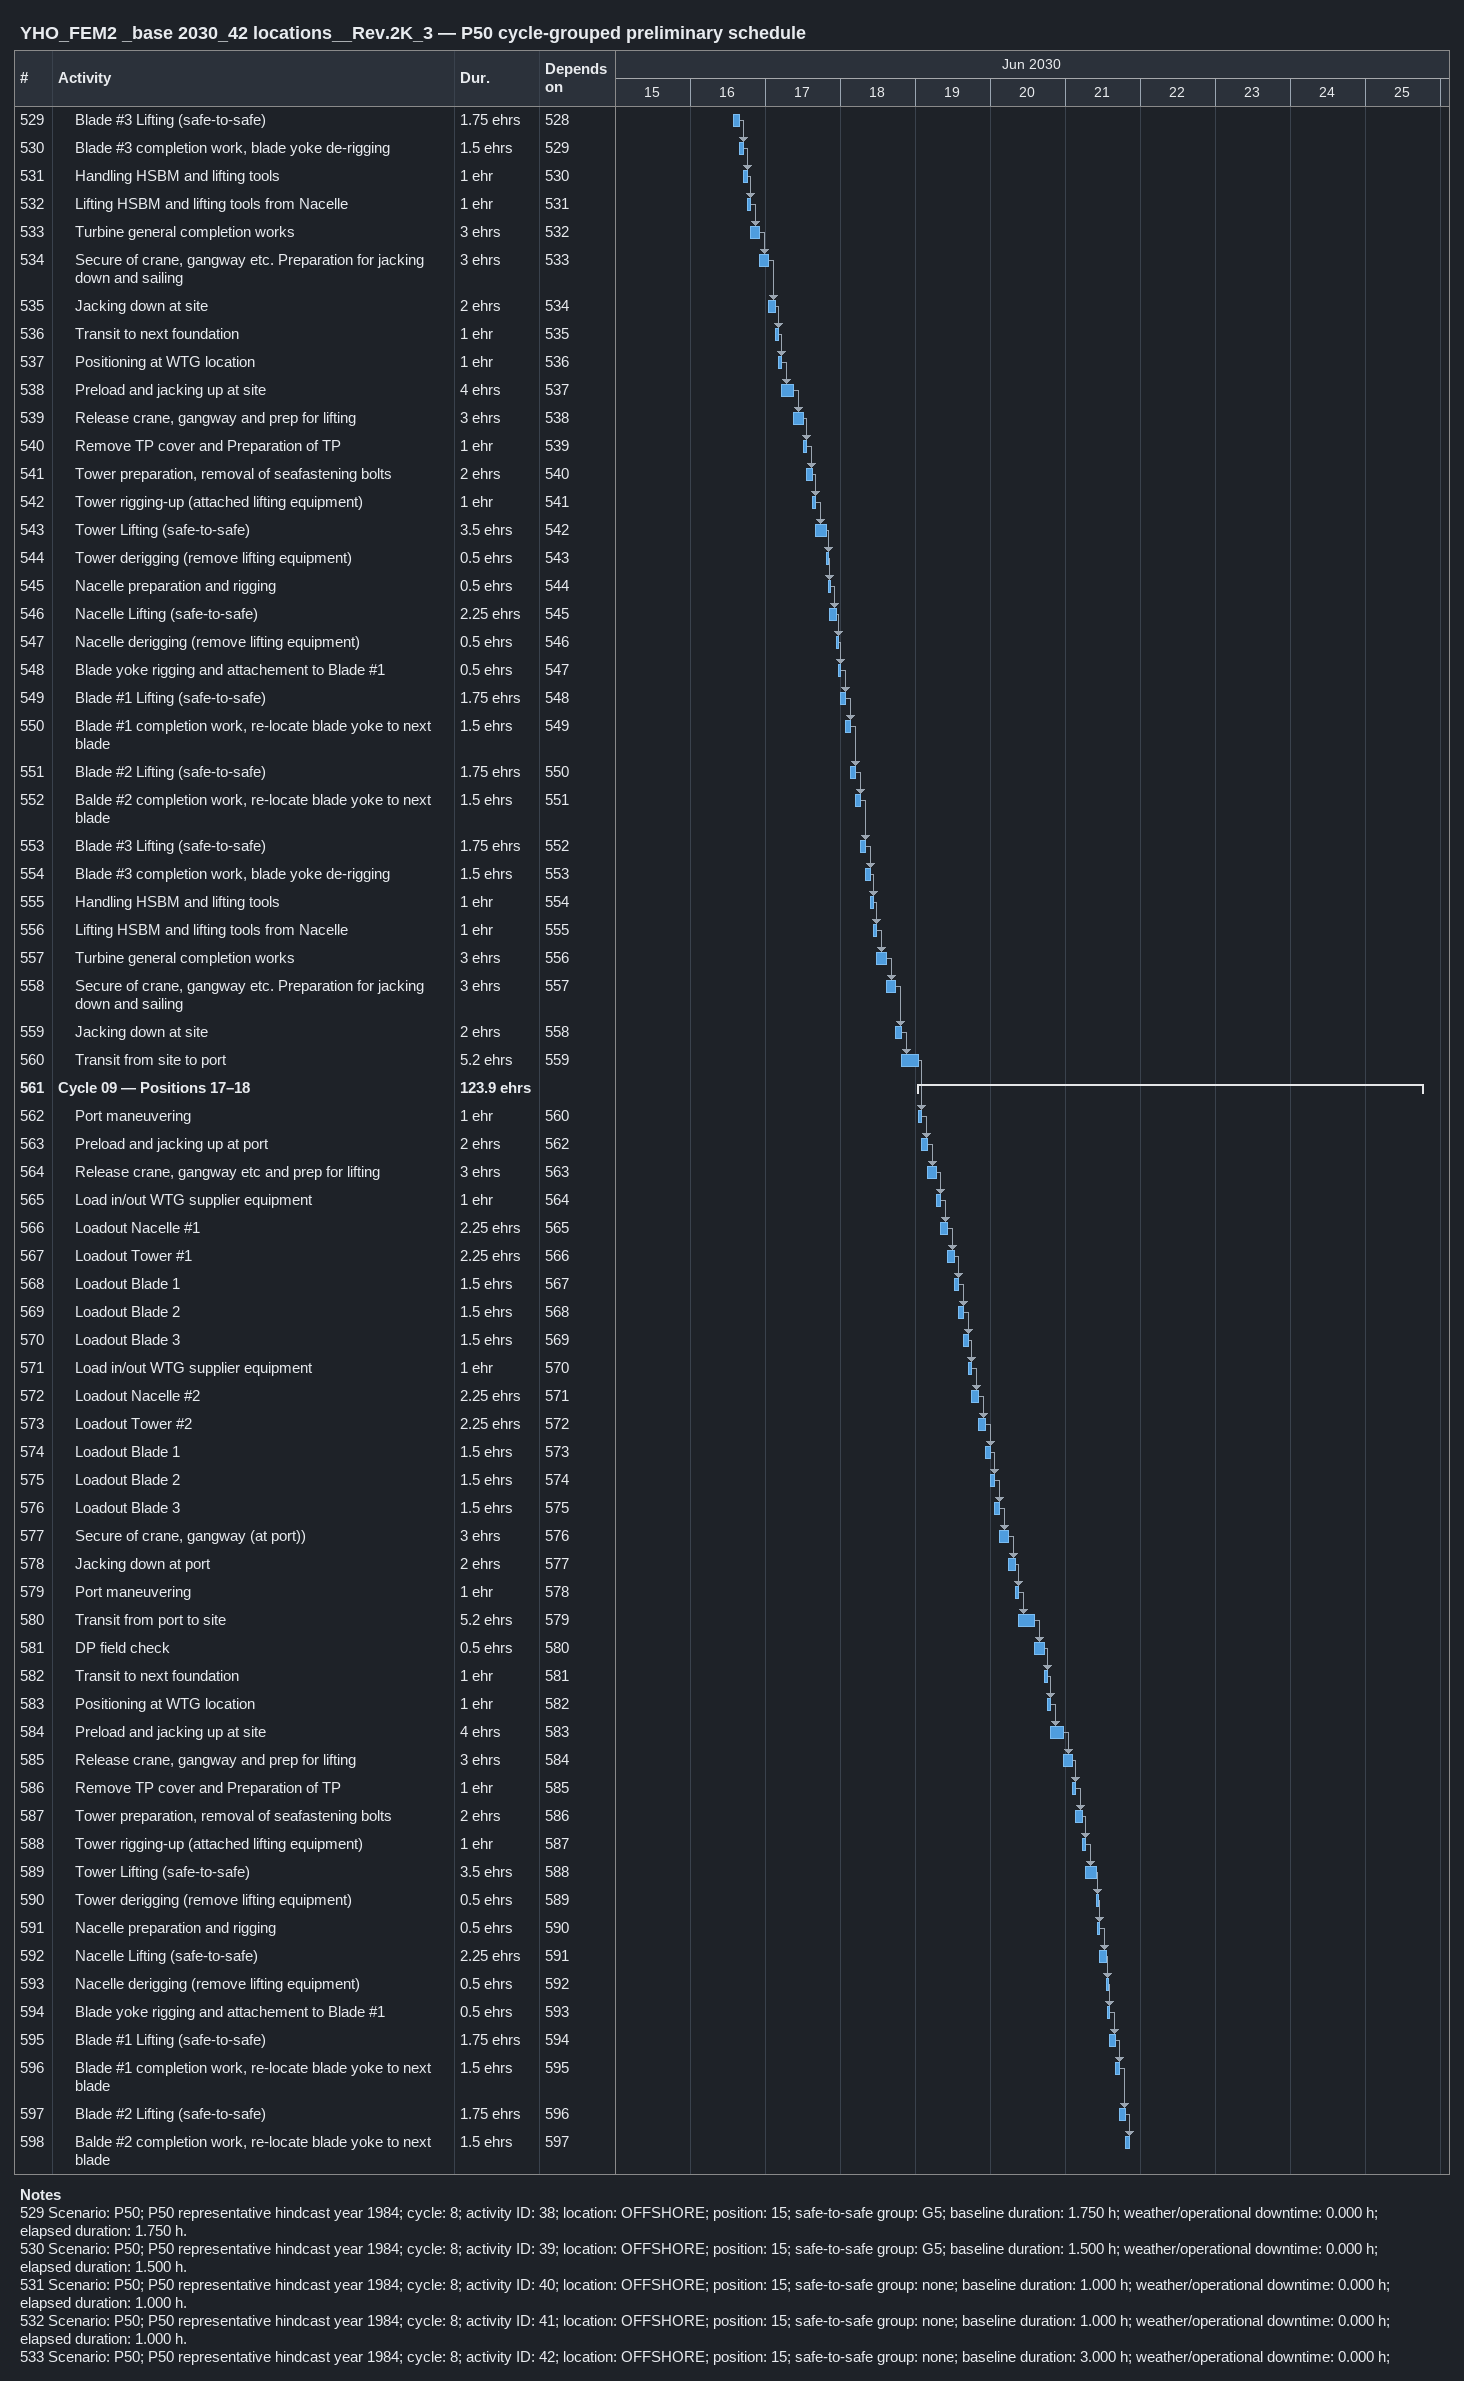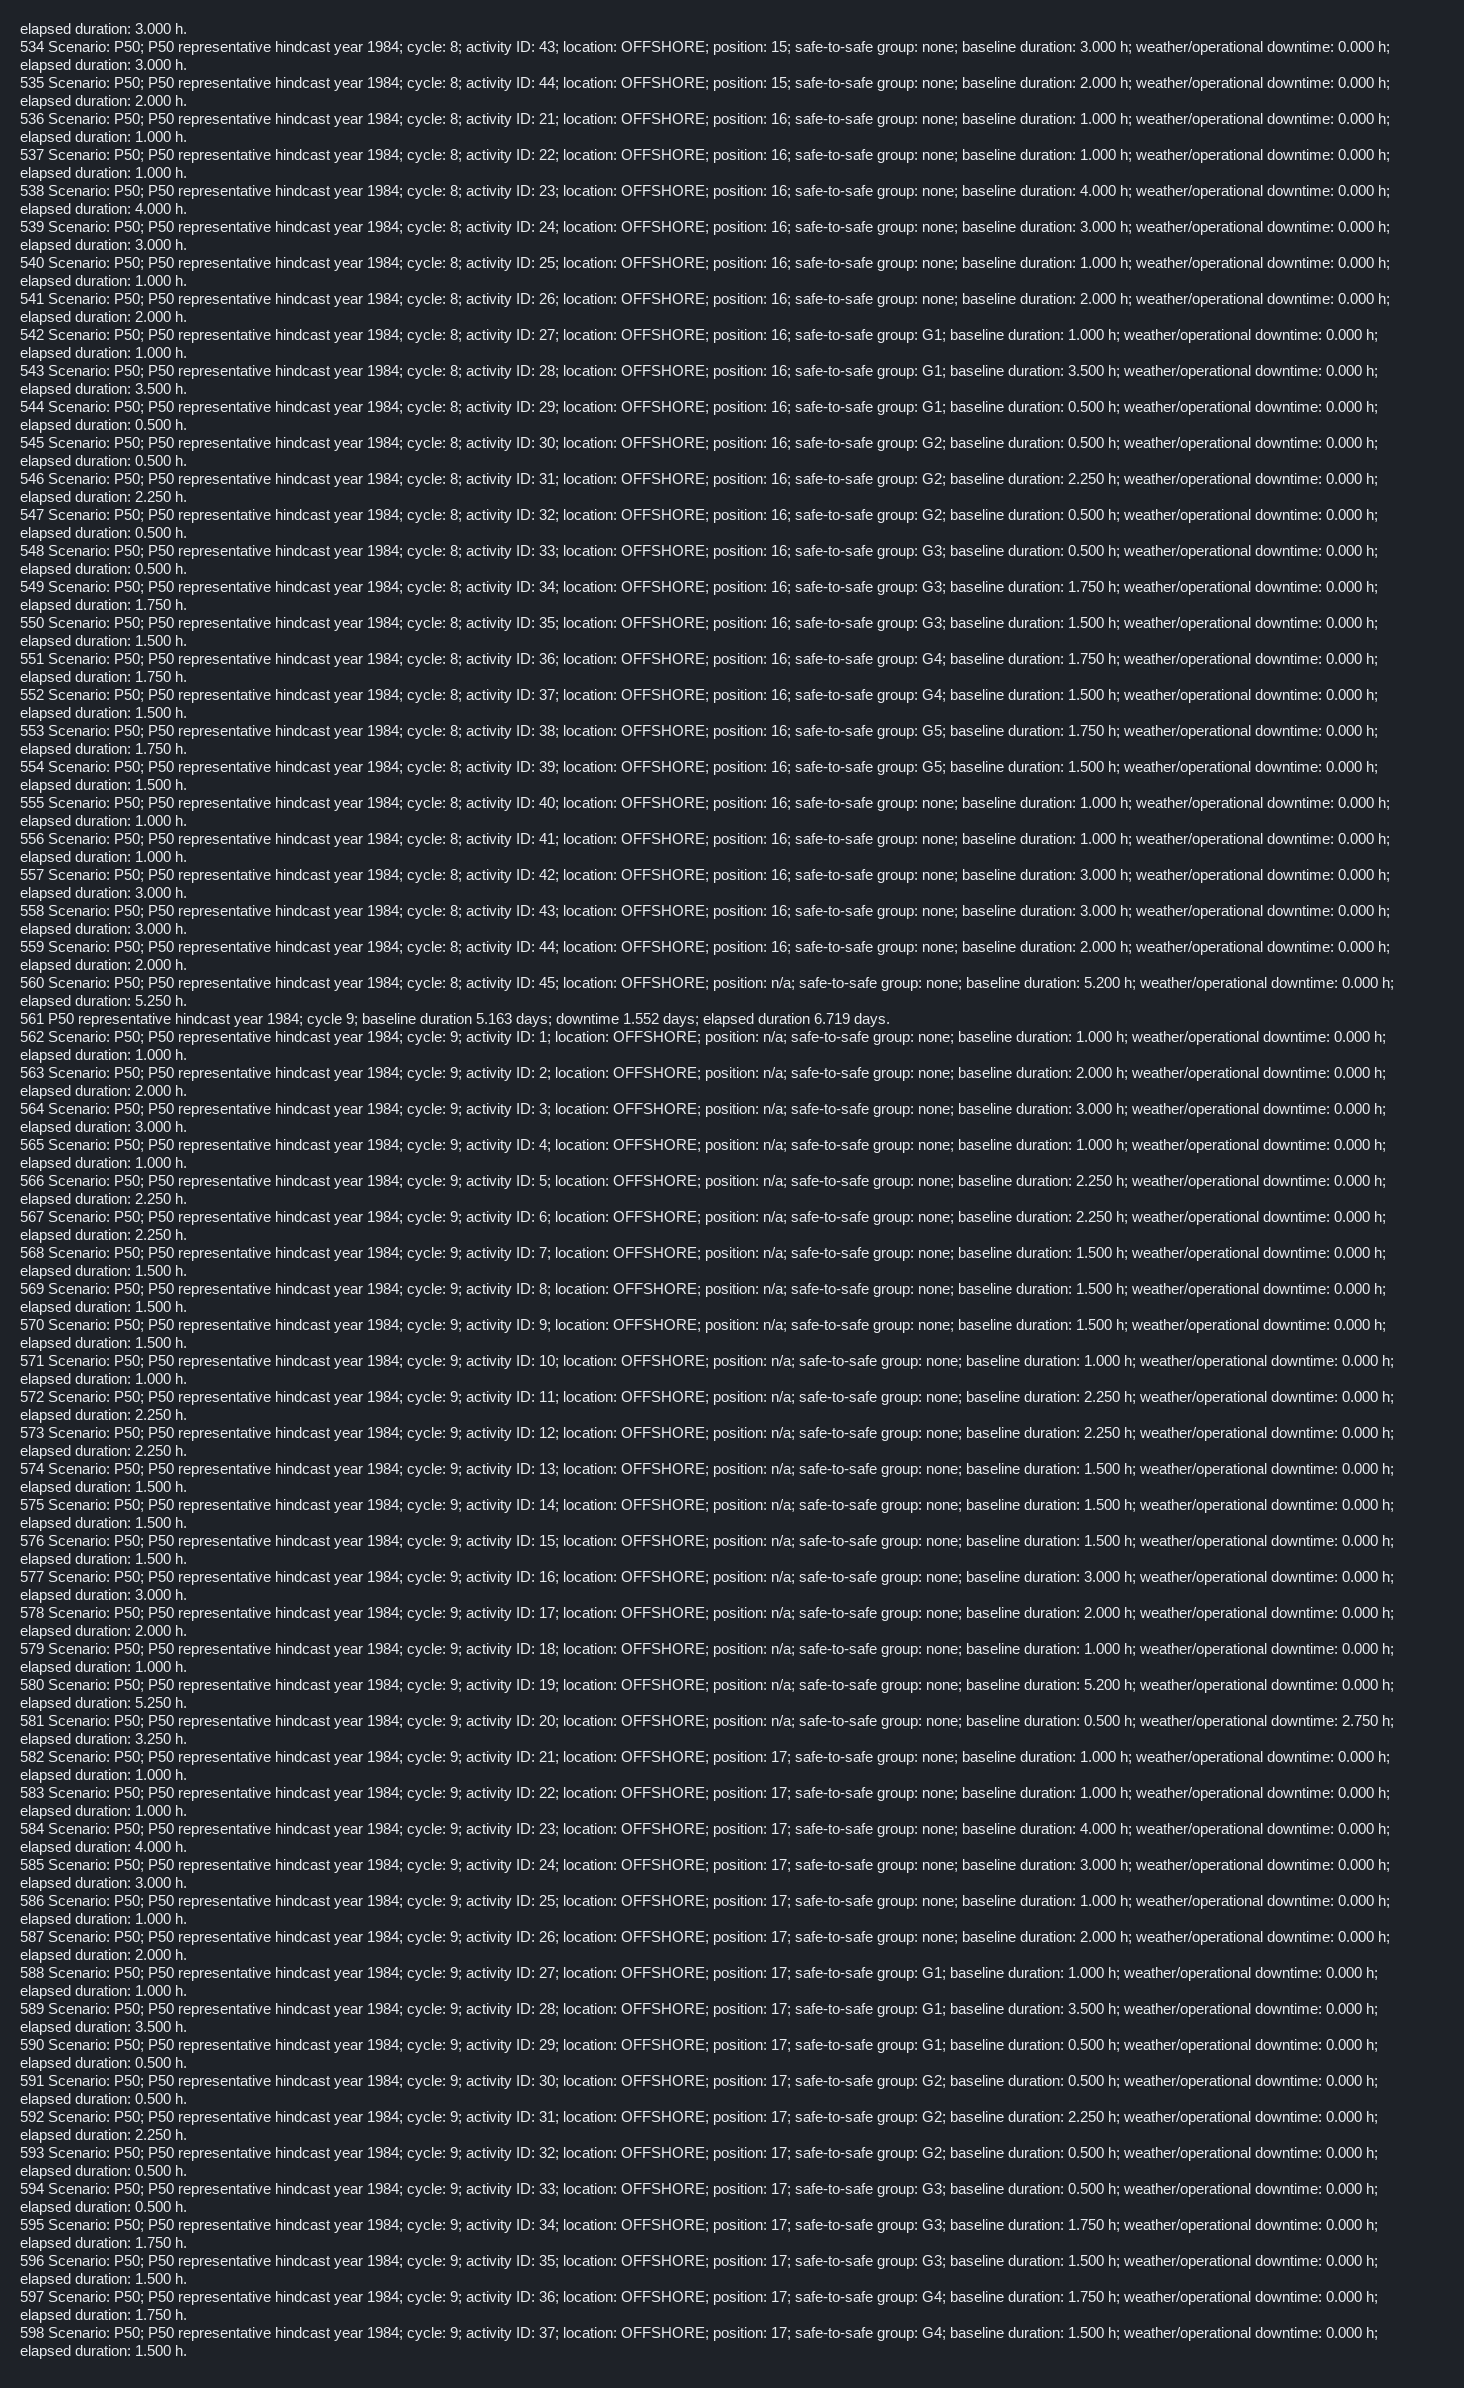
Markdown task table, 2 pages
YHO_FEM2 _base 2030_42 locations__Rev.2K_3 — P50 cycle-grouped preliminary schedule

| ID | Level | Task | Duration | Start | Finish | Predecessors |
|---|---|---|---|---|---|---|
| 529 | 2 | Blade #3 Lifting (safe-to-safe) | 1.75eh | 2030-06-16 | 2030-06-16 | 528 |
| 530 | 2 | Blade #3 completion work, blade yoke de-rigging | 1.5eh | 2030-06-16 | 2030-06-16 | 529 |
| 531 | 2 | Handling HSBM and lifting tools | 1eh | 2030-06-16 | 2030-06-16 | 530 |
| 532 | 2 | Lifting HSBM and lifting tools from Nacelle | 1eh | 2030-06-16 | 2030-06-16 | 531 |
| 533 | 2 | Turbine general completion works | 3eh | 2030-06-16 | 2030-06-16 | 532 |
| 534 | 2 | Secure of crane, gangway etc. Preparation for jacking down and sailing | 3eh | 2030-06-16 | 2030-06-17 | 533 |
| 535 | 2 | Jacking down at site | 2eh | 2030-06-17 | 2030-06-17 | 534 |
| 536 | 2 | Transit to next foundation | 1eh | 2030-06-17 | 2030-06-17 | 535 |
| 537 | 2 | Positioning at WTG location | 1eh | 2030-06-17 | 2030-06-17 | 536 |
| 538 | 2 | Preload and jacking up at site | 4eh | 2030-06-17 | 2030-06-17 | 537 |
| 539 | 2 | Release crane, gangway and prep for lifting | 3eh | 2030-06-17 | 2030-06-17 | 538 |
| 540 | 2 | Remove TP cover and Preparation of TP | 1eh | 2030-06-17 | 2030-06-17 | 539 |
| 541 | 2 | Tower preparation, removal of seafastening bolts | 2eh | 2030-06-17 | 2030-06-17 | 540 |
| 542 | 2 | Tower rigging-up (attached lifting equipment) | 1eh | 2030-06-17 | 2030-06-17 | 541 |
| 543 | 2 | Tower Lifting (safe-to-safe) | 3.5eh | 2030-06-17 | 2030-06-17 | 542 |
| 544 | 2 | Tower derigging (remove lifting equipment) | 0.5eh | 2030-06-17 | 2030-06-17 | 543 |
| 545 | 2 | Nacelle preparation and rigging | 0.5eh | 2030-06-17 | 2030-06-17 | 544 |
| 546 | 2 | Nacelle Lifting (safe-to-safe) | 2.25eh | 2030-06-17 | 2030-06-17 | 545 |
| 547 | 2 | Nacelle derigging (remove lifting equipment) | 0.5eh | 2030-06-17 | 2030-06-17 | 546 |
| 548 | 2 | Blade yoke rigging and attachement to Blade #1 | 0.5eh | 2030-06-17 | 2030-06-18 | 547 |
| 549 | 2 | Blade #1 Lifting (safe-to-safe) | 1.75eh | 2030-06-18 | 2030-06-18 | 548 |
| 550 | 2 | Blade #1 completion work, re-locate blade yoke to next blade | 1.5eh | 2030-06-18 | 2030-06-18 | 549 |
| 551 | 2 | Blade #2 Lifting (safe-to-safe) | 1.75eh | 2030-06-18 | 2030-06-18 | 550 |
| 552 | 2 | Balde #2 completion work, re-locate blade yoke to next blade | 1.5eh | 2030-06-18 | 2030-06-18 | 551 |
| 553 | 2 | Blade #3 Lifting (safe-to-safe) | 1.75eh | 2030-06-18 | 2030-06-18 | 552 |
| 554 | 2 | Blade #3 completion work, blade yoke de-rigging | 1.5eh | 2030-06-18 | 2030-06-18 | 553 |
| 555 | 2 | Handling HSBM and lifting tools | 1eh | 2030-06-18 | 2030-06-18 | 554 |
| 556 | 2 | Lifting HSBM and lifting tools from Nacelle | 1eh | 2030-06-18 | 2030-06-18 | 555 |
| 557 | 2 | Turbine general completion works | 3eh | 2030-06-18 | 2030-06-18 | 556 |
| 558 | 2 | Secure of crane, gangway etc. Preparation for jacking down and sailing | 3eh | 2030-06-18 | 2030-06-18 | 557 |
| 559 | 2 | Jacking down at site | 2eh | 2030-06-18 | 2030-06-18 | 558 |
| 560 | 2 | Transit from site to port | 5.2eh | 2030-06-18 | 2030-06-19 | 559 |
| 561 | 1 | **Cycle 09 — Positions 17–18** | 123.9eh | 2030-06-19 | 2030-06-25 |  |
| 562 | 2 | Port maneuvering | 1eh | 2030-06-19 | 2030-06-19 | 560 |
| 563 | 2 | Preload and jacking up at port | 2eh | 2030-06-19 | 2030-06-19 | 562 |
| 564 | 2 | Release crane, gangway etc and prep for lifting | 3eh | 2030-06-19 | 2030-06-19 | 563 |
| 565 | 2 | Load in/out WTG supplier equipment | 1eh | 2030-06-19 | 2030-06-19 | 564 |
| 566 | 2 | Loadout Nacelle #1 | 2.25eh | 2030-06-19 | 2030-06-19 | 565 |
| 567 | 2 | Loadout Tower #1 | 2.25eh | 2030-06-19 | 2030-06-19 | 566 |
| 568 | 2 | Loadout Blade 1 | 1.5eh | 2030-06-19 | 2030-06-19 | 567 |
| 569 | 2 | Loadout Blade 2 | 1.5eh | 2030-06-19 | 2030-06-19 | 568 |
| 570 | 2 | Loadout Blade 3 | 1.5eh | 2030-06-19 | 2030-06-19 | 569 |
| 571 | 2 | Load in/out WTG supplier equipment | 1eh | 2030-06-19 | 2030-06-19 | 570 |
| 572 | 2 | Loadout Nacelle #2 | 2.25eh | 2030-06-19 | 2030-06-19 | 571 |
| 573 | 2 | Loadout Tower #2 | 2.25eh | 2030-06-19 | 2030-06-19 | 572 |
| 574 | 2 | Loadout Blade 1 | 1.5eh | 2030-06-19 | 2030-06-20 | 573 |
| 575 | 2 | Loadout Blade 2 | 1.5eh | 2030-06-20 | 2030-06-20 | 574 |
| 576 | 2 | Loadout Blade 3 | 1.5eh | 2030-06-20 | 2030-06-20 | 575 |
| 577 | 2 | Secure of crane, gangway (at port)) | 3eh | 2030-06-20 | 2030-06-20 | 576 |
| 578 | 2 | Jacking down at port | 2eh | 2030-06-20 | 2030-06-20 | 577 |
| 579 | 2 | Port maneuvering | 1eh | 2030-06-20 | 2030-06-20 | 578 |
| 580 | 2 | Transit from port to site | 5.2eh | 2030-06-20 | 2030-06-20 | 579 |
| 581 | 2 | DP field check | 0.5eh | 2030-06-20 | 2030-06-20 | 580 |
| 582 | 2 | Transit to next foundation | 1eh | 2030-06-20 | 2030-06-20 | 581 |
| 583 | 2 | Positioning at WTG location | 1eh | 2030-06-20 | 2030-06-20 | 582 |
| 584 | 2 | Preload and jacking up at site | 4eh | 2030-06-20 | 2030-06-20 | 583 |
| 585 | 2 | Release crane, gangway and prep for lifting | 3eh | 2030-06-20 | 2030-06-21 | 584 |
| 586 | 2 | Remove TP cover and Preparation of TP | 1eh | 2030-06-21 | 2030-06-21 | 585 |
| 587 | 2 | Tower preparation, removal of seafastening bolts | 2eh | 2030-06-21 | 2030-06-21 | 586 |
| 588 | 2 | Tower rigging-up (attached lifting equipment) | 1eh | 2030-06-21 | 2030-06-21 | 587 |
| 589 | 2 | Tower Lifting (safe-to-safe) | 3.5eh | 2030-06-21 | 2030-06-21 | 588 |
| 590 | 2 | Tower derigging (remove lifting equipment) | 0.5eh | 2030-06-21 | 2030-06-21 | 589 |
| 591 | 2 | Nacelle preparation and rigging | 0.5eh | 2030-06-21 | 2030-06-21 | 590 |
| 592 | 2 | Nacelle Lifting (safe-to-safe) | 2.25eh | 2030-06-21 | 2030-06-21 | 591 |
| 593 | 2 | Nacelle derigging (remove lifting equipment) | 0.5eh | 2030-06-21 | 2030-06-21 | 592 |
| 594 | 2 | Blade yoke rigging and attachement to Blade #1 | 0.5eh | 2030-06-21 | 2030-06-21 | 593 |
| 595 | 2 | Blade #1 Lifting (safe-to-safe) | 1.75eh | 2030-06-21 | 2030-06-21 | 594 |
| 596 | 2 | Blade #1 completion work, re-locate blade yoke to next blade | 1.5eh | 2030-06-21 | 2030-06-21 | 595 |
| 597 | 2 | Blade #2 Lifting (safe-to-safe) | 1.75eh | 2030-06-21 | 2030-06-21 | 596 |
| 598 | 2 | Balde #2 completion work, re-locate blade yoke to next blade | 1.5eh | 2030-06-21 | 2030-06-21 | 597 |

Notes
- 529: Scenario: P50; P50 representative hindcast year 1984; cycle: 8; activity ID: 38; location: OFFSHORE; position: 15; safe-to-safe group: G5; baseline duration: 1.750 h; weather/operational downtime: 0.000 h; elapsed duration: 1.750 h.
- 530: Scenario: P50; P50 representative hindcast year 1984; cycle: 8; activity ID: 39; location: OFFSHORE; position: 15; safe-to-safe group: G5; baseline duration: 1.500 h; weather/operational downtime: 0.000 h; elapsed duration: 1.500 h.
- 531: Scenario: P50; P50 representative hindcast year 1984; cycle: 8; activity ID: 40; location: OFFSHORE; position: 15; safe-to-safe group: none; baseline duration: 1.000 h; weather/operational downtime: 0.000 h; elapsed duration: 1.000 h.
- 532: Scenario: P50; P50 representative hindcast year 1984; cycle: 8; activity ID: 41; location: OFFSHORE; position: 15; safe-to-safe group: none; baseline duration: 1.000 h; weather/operational downtime: 0.000 h; elapsed duration: 1.000 h.
- 533: Scenario: P50; P50 representative hindcast year 1984; cycle: 8; activity ID: 42; location: OFFSHORE; position: 15; safe-to-safe group: none; baseline duration: 3.000 h; weather/operational downtime: 0.000 h; elapsed duration: 3.000 h.
- 534: Scenario: P50; P50 representative hindcast year 1984; cycle: 8; activity ID: 43; location: OFFSHORE; position: 15; safe-to-safe group: none; baseline duration: 3.000 h; weather/operational downtime: 0.000 h; elapsed duration: 3.000 h.
- 535: Scenario: P50; P50 representative hindcast year 1984; cycle: 8; activity ID: 44; location: OFFSHORE; position: 15; safe-to-safe group: none; baseline duration: 2.000 h; weather/operational downtime: 0.000 h; elapsed duration: 2.000 h.
- 536: Scenario: P50; P50 representative hindcast year 1984; cycle: 8; activity ID: 21; location: OFFSHORE; position: 16; safe-to-safe group: none; baseline duration: 1.000 h; weather/operational downtime: 0.000 h; elapsed duration: 1.000 h.
- 537: Scenario: P50; P50 representative hindcast year 1984; cycle: 8; activity ID: 22; location: OFFSHORE; position: 16; safe-to-safe group: none; baseline duration: 1.000 h; weather/operational downtime: 0.000 h; elapsed duration: 1.000 h.
- 538: Scenario: P50; P50 representative hindcast year 1984; cycle: 8; activity ID: 23; location: OFFSHORE; position: 16; safe-to-safe group: none; baseline duration: 4.000 h; weather/operational downtime: 0.000 h; elapsed duration: 4.000 h.
- 539: Scenario: P50; P50 representative hindcast year 1984; cycle: 8; activity ID: 24; location: OFFSHORE; position: 16; safe-to-safe group: none; baseline duration: 3.000 h; weather/operational downtime: 0.000 h; elapsed duration: 3.000 h.
- 540: Scenario: P50; P50 representative hindcast year 1984; cycle: 8; activity ID: 25; location: OFFSHORE; position: 16; safe-to-safe group: none; baseline duration: 1.000 h; weather/operational downtime: 0.000 h; elapsed duration: 1.000 h.
- 541: Scenario: P50; P50 representative hindcast year 1984; cycle: 8; activity ID: 26; location: OFFSHORE; position: 16; safe-to-safe group: none; baseline duration: 2.000 h; weather/operational downtime: 0.000 h; elapsed duration: 2.000 h.
- 542: Scenario: P50; P50 representative hindcast year 1984; cycle: 8; activity ID: 27; location: OFFSHORE; position: 16; safe-to-safe group: G1; baseline duration: 1.000 h; weather/operational downtime: 0.000 h; elapsed duration: 1.000 h.
- 543: Scenario: P50; P50 representative hindcast year 1984; cycle: 8; activity ID: 28; location: OFFSHORE; position: 16; safe-to-safe group: G1; baseline duration: 3.500 h; weather/operational downtime: 0.000 h; elapsed duration: 3.500 h.
- 544: Scenario: P50; P50 representative hindcast year 1984; cycle: 8; activity ID: 29; location: OFFSHORE; position: 16; safe-to-safe group: G1; baseline duration: 0.500 h; weather/operational downtime: 0.000 h; elapsed duration: 0.500 h.
- 545: Scenario: P50; P50 representative hindcast year 1984; cycle: 8; activity ID: 30; location: OFFSHORE; position: 16; safe-to-safe group: G2; baseline duration: 0.500 h; weather/operational downtime: 0.000 h; elapsed duration: 0.500 h.
- 546: Scenario: P50; P50 representative hindcast year 1984; cycle: 8; activity ID: 31; location: OFFSHORE; position: 16; safe-to-safe group: G2; baseline duration: 2.250 h; weather/operational downtime: 0.000 h; elapsed duration: 2.250 h.
- 547: Scenario: P50; P50 representative hindcast year 1984; cycle: 8; activity ID: 32; location: OFFSHORE; position: 16; safe-to-safe group: G2; baseline duration: 0.500 h; weather/operational downtime: 0.000 h; elapsed duration: 0.500 h.
- 548: Scenario: P50; P50 representative hindcast year 1984; cycle: 8; activity ID: 33; location: OFFSHORE; position: 16; safe-to-safe group: G3; baseline duration: 0.500 h; weather/operational downtime: 0.000 h; elapsed duration: 0.500 h.
- 549: Scenario: P50; P50 representative hindcast year 1984; cycle: 8; activity ID: 34; location: OFFSHORE; position: 16; safe-to-safe group: G3; baseline duration: 1.750 h; weather/operational downtime: 0.000 h; elapsed duration: 1.750 h.
- 550: Scenario: P50; P50 representative hindcast year 1984; cycle: 8; activity ID: 35; location: OFFSHORE; position: 16; safe-to-safe group: G3; baseline duration: 1.500 h; weather/operational downtime: 0.000 h; elapsed duration: 1.500 h.
- 551: Scenario: P50; P50 representative hindcast year 1984; cycle: 8; activity ID: 36; location: OFFSHORE; position: 16; safe-to-safe group: G4; baseline duration: 1.750 h; weather/operational downtime: 0.000 h; elapsed duration: 1.750 h.
- 552: Scenario: P50; P50 representative hindcast year 1984; cycle: 8; activity ID: 37; location: OFFSHORE; position: 16; safe-to-safe group: G4; baseline duration: 1.500 h; weather/operational downtime: 0.000 h; elapsed duration: 1.500 h.
- 553: Scenario: P50; P50 representative hindcast year 1984; cycle: 8; activity ID: 38; location: OFFSHORE; position: 16; safe-to-safe group: G5; baseline duration: 1.750 h; weather/operational downtime: 0.000 h; elapsed duration: 1.750 h.
- 554: Scenario: P50; P50 representative hindcast year 1984; cycle: 8; activity ID: 39; location: OFFSHORE; position: 16; safe-to-safe group: G5; baseline duration: 1.500 h; weather/operational downtime: 0.000 h; elapsed duration: 1.500 h.
- 555: Scenario: P50; P50 representative hindcast year 1984; cycle: 8; activity ID: 40; location: OFFSHORE; position: 16; safe-to-safe group: none; baseline duration: 1.000 h; weather/operational downtime: 0.000 h; elapsed duration: 1.000 h.
- 556: Scenario: P50; P50 representative hindcast year 1984; cycle: 8; activity ID: 41; location: OFFSHORE; position: 16; safe-to-safe group: none; baseline duration: 1.000 h; weather/operational downtime: 0.000 h; elapsed duration: 1.000 h.
- 557: Scenario: P50; P50 representative hindcast year 1984; cycle: 8; activity ID: 42; location: OFFSHORE; position: 16; safe-to-safe group: none; baseline duration: 3.000 h; weather/operational downtime: 0.000 h; elapsed duration: 3.000 h.
- 558: Scenario: P50; P50 representative hindcast year 1984; cycle: 8; activity ID: 43; location: OFFSHORE; position: 16; safe-to-safe group: none; baseline duration: 3.000 h; weather/operational downtime: 0.000 h; elapsed duration: 3.000 h.
- 559: Scenario: P50; P50 representative hindcast year 1984; cycle: 8; activity ID: 44; location: OFFSHORE; position: 16; safe-to-safe group: none; baseline duration: 2.000 h; weather/operational downtime: 0.000 h; elapsed duration: 2.000 h.
- 560: Scenario: P50; P50 representative hindcast year 1984; cycle: 8; activity ID: 45; location: OFFSHORE; position: n/a; safe-to-safe group: none; baseline duration: 5.200 h; weather/operational downtime: 0.000 h; elapsed duration: 5.250 h.
- 561: P50 representative hindcast year 1984; cycle 9; baseline duration 5.163 days; downtime 1.552 days; elapsed duration 6.719 days.
- 562: Scenario: P50; P50 representative hindcast year 1984; cycle: 9; activity ID: 1; location: OFFSHORE; position: n/a; safe-to-safe group: none; baseline duration: 1.000 h; weather/operational downtime: 0.000 h; elapsed duration: 1.000 h.
- 563: Scenario: P50; P50 representative hindcast year 1984; cycle: 9; activity ID: 2; location: OFFSHORE; position: n/a; safe-to-safe group: none; baseline duration: 2.000 h; weather/operational downtime: 0.000 h; elapsed duration: 2.000 h.
- 564: Scenario: P50; P50 representative hindcast year 1984; cycle: 9; activity ID: 3; location: OFFSHORE; position: n/a; safe-to-safe group: none; baseline duration: 3.000 h; weather/operational downtime: 0.000 h; elapsed duration: 3.000 h.
- 565: Scenario: P50; P50 representative hindcast year 1984; cycle: 9; activity ID: 4; location: OFFSHORE; position: n/a; safe-to-safe group: none; baseline duration: 1.000 h; weather/operational downtime: 0.000 h; elapsed duration: 1.000 h.
- 566: Scenario: P50; P50 representative hindcast year 1984; cycle: 9; activity ID: 5; location: OFFSHORE; position: n/a; safe-to-safe group: none; baseline duration: 2.250 h; weather/operational downtime: 0.000 h; elapsed duration: 2.250 h.
- 567: Scenario: P50; P50 representative hindcast year 1984; cycle: 9; activity ID: 6; location: OFFSHORE; position: n/a; safe-to-safe group: none; baseline duration: 2.250 h; weather/operational downtime: 0.000 h; elapsed duration: 2.250 h.
- 568: Scenario: P50; P50 representative hindcast year 1984; cycle: 9; activity ID: 7; location: OFFSHORE; position: n/a; safe-to-safe group: none; baseline duration: 1.500 h; weather/operational downtime: 0.000 h; elapsed duration: 1.500 h.
- 569: Scenario: P50; P50 representative hindcast year 1984; cycle: 9; activity ID: 8; location: OFFSHORE; position: n/a; safe-to-safe group: none; baseline duration: 1.500 h; weather/operational downtime: 0.000 h; elapsed duration: 1.500 h.
- 570: Scenario: P50; P50 representative hindcast year 1984; cycle: 9; activity ID: 9; location: OFFSHORE; position: n/a; safe-to-safe group: none; baseline duration: 1.500 h; weather/operational downtime: 0.000 h; elapsed duration: 1.500 h.
- 571: Scenario: P50; P50 representative hindcast year 1984; cycle: 9; activity ID: 10; location: OFFSHORE; position: n/a; safe-to-safe group: none; baseline duration: 1.000 h; weather/operational downtime: 0.000 h; elapsed duration: 1.000 h.
- 572: Scenario: P50; P50 representative hindcast year 1984; cycle: 9; activity ID: 11; location: OFFSHORE; position: n/a; safe-to-safe group: none; baseline duration: 2.250 h; weather/operational downtime: 0.000 h; elapsed duration: 2.250 h.
- 573: Scenario: P50; P50 representative hindcast year 1984; cycle: 9; activity ID: 12; location: OFFSHORE; position: n/a; safe-to-safe group: none; baseline duration: 2.250 h; weather/operational downtime: 0.000 h; elapsed duration: 2.250 h.
- 574: Scenario: P50; P50 representative hindcast year 1984; cycle: 9; activity ID: 13; location: OFFSHORE; position: n/a; safe-to-safe group: none; baseline duration: 1.500 h; weather/operational downtime: 0.000 h; elapsed duration: 1.500 h.
- 575: Scenario: P50; P50 representative hindcast year 1984; cycle: 9; activity ID: 14; location: OFFSHORE; position: n/a; safe-to-safe group: none; baseline duration: 1.500 h; weather/operational downtime: 0.000 h; elapsed duration: 1.500 h.
- 576: Scenario: P50; P50 representative hindcast year 1984; cycle: 9; activity ID: 15; location: OFFSHORE; position: n/a; safe-to-safe group: none; baseline duration: 1.500 h; weather/operational downtime: 0.000 h; elapsed duration: 1.500 h.
- 577: Scenario: P50; P50 representative hindcast year 1984; cycle: 9; activity ID: 16; location: OFFSHORE; position: n/a; safe-to-safe group: none; baseline duration: 3.000 h; weather/operational downtime: 0.000 h; elapsed duration: 3.000 h.
- 578: Scenario: P50; P50 representative hindcast year 1984; cycle: 9; activity ID: 17; location: OFFSHORE; position: n/a; safe-to-safe group: none; baseline duration: 2.000 h; weather/operational downtime: 0.000 h; elapsed duration: 2.000 h.
- 579: Scenario: P50; P50 representative hindcast year 1984; cycle: 9; activity ID: 18; location: OFFSHORE; position: n/a; safe-to-safe group: none; baseline duration: 1.000 h; weather/operational downtime: 0.000 h; elapsed duration: 1.000 h.
- 580: Scenario: P50; P50 representative hindcast year 1984; cycle: 9; activity ID: 19; location: OFFSHORE; position: n/a; safe-to-safe group: none; baseline duration: 5.200 h; weather/operational downtime: 0.000 h; elapsed duration: 5.250 h.
- 581: Scenario: P50; P50 representative hindcast year 1984; cycle: 9; activity ID: 20; location: OFFSHORE; position: n/a; safe-to-safe group: none; baseline duration: 0.500 h; weather/operational downtime: 2.750 h; elapsed duration: 3.250 h.
- 582: Scenario: P50; P50 representative hindcast year 1984; cycle: 9; activity ID: 21; location: OFFSHORE; position: 17; safe-to-safe group: none; baseline duration: 1.000 h; weather/operational downtime: 0.000 h; elapsed duration: 1.000 h.
- 583: Scenario: P50; P50 representative hindcast year 1984; cycle: 9; activity ID: 22; location: OFFSHORE; position: 17; safe-to-safe group: none; baseline duration: 1.000 h; weather/operational downtime: 0.000 h; elapsed duration: 1.000 h.
- 584: Scenario: P50; P50 representative hindcast year 1984; cycle: 9; activity ID: 23; location: OFFSHORE; position: 17; safe-to-safe group: none; baseline duration: 4.000 h; weather/operational downtime: 0.000 h; elapsed duration: 4.000 h.
- 585: Scenario: P50; P50 representative hindcast year 1984; cycle: 9; activity ID: 24; location: OFFSHORE; position: 17; safe-to-safe group: none; baseline duration: 3.000 h; weather/operational downtime: 0.000 h; elapsed duration: 3.000 h.
- 586: Scenario: P50; P50 representative hindcast year 1984; cycle: 9; activity ID: 25; location: OFFSHORE; position: 17; safe-to-safe group: none; baseline duration: 1.000 h; weather/operational downtime: 0.000 h; elapsed duration: 1.000 h.
- 587: Scenario: P50; P50 representative hindcast year 1984; cycle: 9; activity ID: 26; location: OFFSHORE; position: 17; safe-to-safe group: none; baseline duration: 2.000 h; weather/operational downtime: 0.000 h; elapsed duration: 2.000 h.
- 588: Scenario: P50; P50 representative hindcast year 1984; cycle: 9; activity ID: 27; location: OFFSHORE; position: 17; safe-to-safe group: G1; baseline duration: 1.000 h; weather/operational downtime: 0.000 h; elapsed duration: 1.000 h.
- 589: Scenario: P50; P50 representative hindcast year 1984; cycle: 9; activity ID: 28; location: OFFSHORE; position: 17; safe-to-safe group: G1; baseline duration: 3.500 h; weather/operational downtime: 0.000 h; elapsed duration: 3.500 h.
- 590: Scenario: P50; P50 representative hindcast year 1984; cycle: 9; activity ID: 29; location: OFFSHORE; position: 17; safe-to-safe group: G1; baseline duration: 0.500 h; weather/operational downtime: 0.000 h; elapsed duration: 0.500 h.
- 591: Scenario: P50; P50 representative hindcast year 1984; cycle: 9; activity ID: 30; location: OFFSHORE; position: 17; safe-to-safe group: G2; baseline duration: 0.500 h; weather/operational downtime: 0.000 h; elapsed duration: 0.500 h.
- 592: Scenario: P50; P50 representative hindcast year 1984; cycle: 9; activity ID: 31; location: OFFSHORE; position: 17; safe-to-safe group: G2; baseline duration: 2.250 h; weather/operational downtime: 0.000 h; elapsed duration: 2.250 h.
- 593: Scenario: P50; P50 representative hindcast year 1984; cycle: 9; activity ID: 32; location: OFFSHORE; position: 17; safe-to-safe group: G2; baseline duration: 0.500 h; weather/operational downtime: 0.000 h; elapsed duration: 0.500 h.
- 594: Scenario: P50; P50 representative hindcast year 1984; cycle: 9; activity ID: 33; location: OFFSHORE; position: 17; safe-to-safe group: G3; baseline duration: 0.500 h; weather/operational downtime: 0.000 h; elapsed duration: 0.500 h.
- 595: Scenario: P50; P50 representative hindcast year 1984; cycle: 9; activity ID: 34; location: OFFSHORE; position: 17; safe-to-safe group: G3; baseline duration: 1.750 h; weather/operational downtime: 0.000 h; elapsed duration: 1.750 h.
- 596: Scenario: P50; P50 representative hindcast year 1984; cycle: 9; activity ID: 35; location: OFFSHORE; position: 17; safe-to-safe group: G3; baseline duration: 1.500 h; weather/operational downtime: 0.000 h; elapsed duration: 1.500 h.
- 597: Scenario: P50; P50 representative hindcast year 1984; cycle: 9; activity ID: 36; location: OFFSHORE; position: 17; safe-to-safe group: G4; baseline duration: 1.750 h; weather/operational downtime: 0.000 h; elapsed duration: 1.750 h.
- 598: Scenario: P50; P50 representative hindcast year 1984; cycle: 9; activity ID: 37; location: OFFSHORE; position: 17; safe-to-safe group: G4; baseline duration: 1.500 h; weather/operational downtime: 0.000 h; elapsed duration: 1.500 h.
